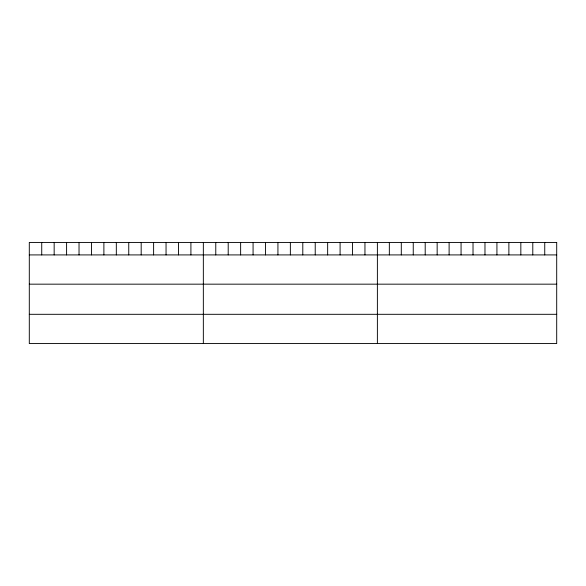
<?xml version="1.0" encoding="UTF-8"?>
<svg xmlns="http://www.w3.org/2000/svg" width="586" height="586" viewBox="0 0 586 586"><rect width="100%" height="100%" fill="white"/><g stroke="black" fill="none" stroke-linecap="round" stroke-linejoin="round"><path stroke-width="0.88" d="M29.3 254.917L556.7 254.917M29.3 284.166L556.7 284.166M29.3 314.308L556.7 314.308M544.746 242.436L544.746 254.917M532.791 242.436L532.791 254.917M520.837 242.436L520.837 254.917M508.882 242.436L508.882 254.917M496.928 242.436L496.928 254.917M484.974 242.436L484.974 254.917M473.019 242.436L473.019 254.917M461.065 242.436L461.065 254.917M449.11 242.436L449.11 254.917M437.156 242.436L437.156 254.917M425.202 242.436L425.202 254.917M413.247 242.436L413.247 254.917M401.293 242.436L401.293 254.917M389.338 242.436L389.338 254.917M377.384 242.436L377.384 343.564M364.953 242.436L364.953 254.917M352.523 242.436L352.523 254.917M340.092 242.436L340.092 254.917M327.655 242.436L327.655 254.917M315.224 242.436L315.224 254.917M302.794 242.436L302.794 254.917M290.363 242.436L290.363 254.917M277.932 242.436L277.932 254.917M265.502 242.436L265.502 254.917M253.071 242.436L253.071 254.917M240.634 242.436L240.634 254.917M228.203 242.436L228.203 254.917M215.773 242.436L215.773 254.917M203.342 242.436L203.342 343.564M190.911 242.436L190.911 254.917M178.481 242.436L178.481 254.917M166.05 242.436L166.05 254.917M153.613 242.436L153.613 254.917M141.182 242.436L141.182 254.917M128.752 242.436L128.752 254.917M116.321 242.436L116.321 254.917M103.89 242.436L103.89 254.917M91.46 242.436L91.46 254.917M79.029 242.436L79.029 254.917M66.592 242.436L66.592 254.917M54.161 242.436L54.161 254.917M41.731 242.436L41.731 254.917M556.7 242.436L29.3 242.436L29.3 343.564L556.7 343.564L556.7 242.436"/></g></svg>
